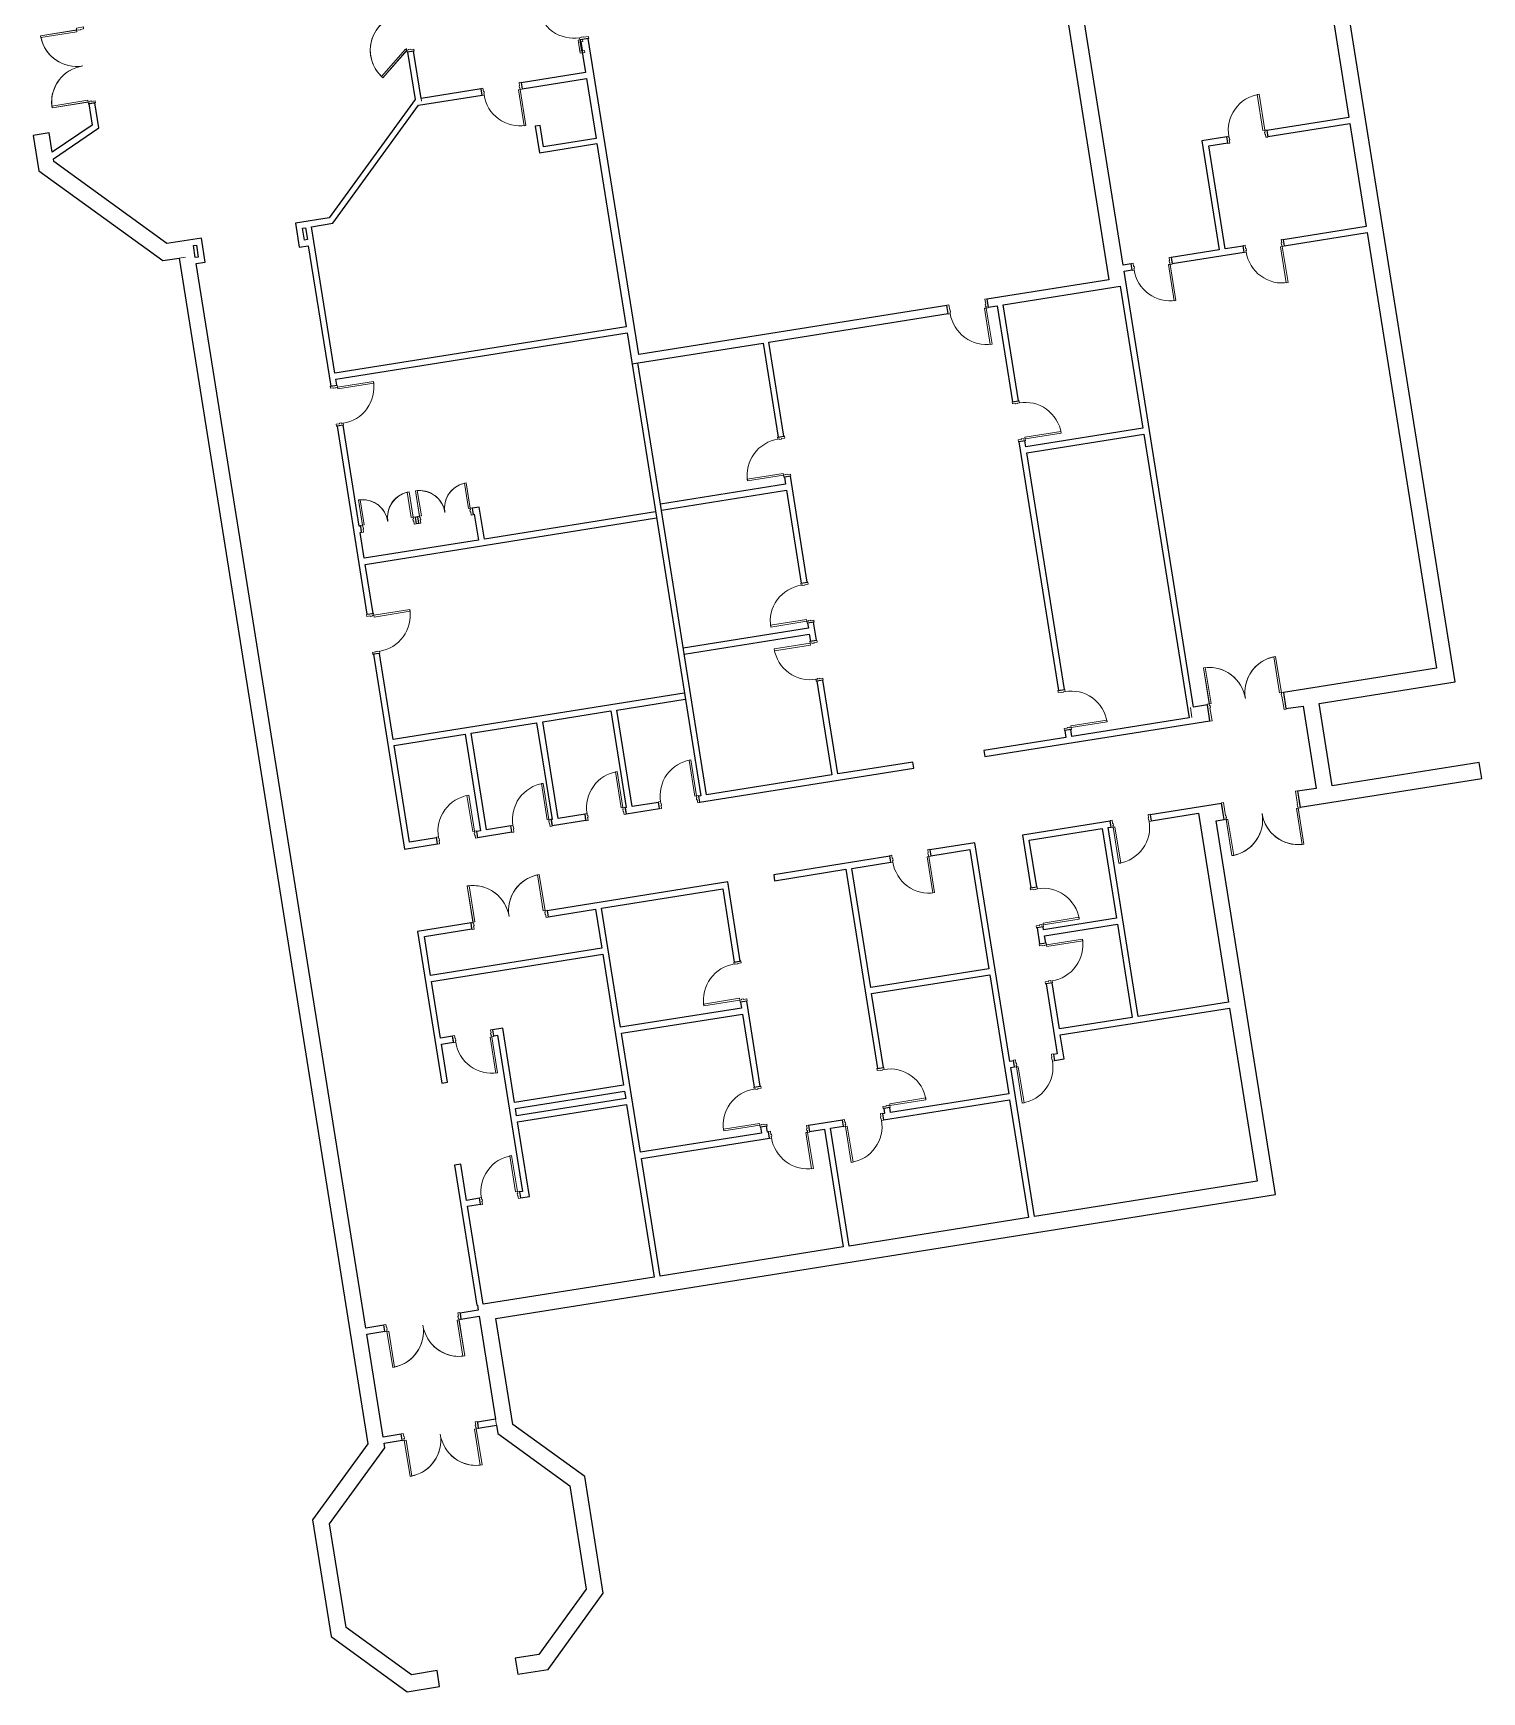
# Model space of a CAD drawing. Header units: inches. Extents: x 42 to 1615, y -3948 to -1051.
# Drawn here: x 186 to 1615, y -3948 to -2311 of the extents above; entities that cross this region are included whole.
import ezdxf

# ---------------------------------------------------------------- set-up
doc = ezdxf.new("R2010")
doc.units = ezdxf.units.IN
doc.header["$MEASUREMENT"] = 0
for name, color, linetype, lineweight in [('A-DOOR', 31, 'Continuous', 9), ('A-DOOR-FRAM', 31, 'Continuous', 15), ('A-GLAZ-CURT', 52, 'Continuous', 9), ('A-GLAZ-CWMG', 51, 'Continuous', 9), ('A-WALL', 113, 'Continuous', 9), ('I-WALL', 2, 'Continuous', 9)]:
    doc.layers.add(name, color=color, linetype=linetype, lineweight=lineweight)

# ---------------------------------------------------------------- blocks, each defined once
blk = doc.blocks.new('Door-Single_CE_ - HM Door-2_ HM Frame-5203391-LEVEL 1')
at = {"layer": 'A-DOOR', "lineweight": 15}
for p, q in [((16.25, -39.5), (16.25, -3.5)), ((18, -3.5), (16.25, -3.5)), ((18, -3.5), (18, -39.5)), ((18, -39.5), (16.25, -39.5))]:
    blk.add_line(p, q, dxfattribs=at)
at = {"layer": 'A-DOOR'}
blk.add_arc((18, -3.5), 36, 179.5, 270, dxfattribs=at)
blk.add_arc((18, -3.5), 36, 179.5, 270, dxfattribs=at)
blk.add_arc((18, -3.5), 36, 179.5, 270, dxfattribs=at)
blk.add_arc((18, -3.5), 36, 179.5, 270, dxfattribs=at)
at = {"layer": 'A-DOOR-FRAM'}
for p, q in [((-20, 3.5), (-18, 3.5)), ((-20, -3.5), (-20, 3.5)), ((-18, 3.5), (-18, 0.25)), ((-18, 0.25), (-17.5, 0.25)), ((-17.5, 0.25), (-17.5, -1.75)), ((17.5, 0.25), (18, 0.25)), ((17.5, -1.75), (17.5, 0.25)), ((18, 3.5), (20, 3.5)), ((18, 0.25), (18, 3.5)), ((20, 3.5), (20, -3.5)), ((-18, -3.5), (-20, -3.5)), ((-18, -1.75), (-18, -3.5)), ((-17.5, -1.75), (-18, -1.75)), ((18, -1.75), (17.5, -1.75)), ((18, -3.5), (18, -1.75)), ((20, -3.5), (18, -3.5))]:
    blk.add_line(p, q, dxfattribs=at)
blk = doc.blocks.new('Door-Single_CE_ - HM Door-2_ HM Frame-5203506-LEVEL 1')
at = {"layer": 'A-DOOR', "lineweight": 15}
for p, q in [((18, 40.5), (16.25, 40.5)), ((16.25, 40.5), (16.25, 4.5)), ((18, 4.5), (18, 40.5)), ((18, 4.5), (16.25, 4.5))]:
    blk.add_line(p, q, dxfattribs=at)
at = {"layer": 'A-DOOR'}
blk.add_arc((18, 4.5), 36, 90, 180.5, dxfattribs=at)
blk.add_arc((18, 4.5), 36, 90, 180.5, dxfattribs=at)
blk.add_arc((18, 4.5), 36, 90, 180.5, dxfattribs=at)
blk.add_arc((18, 4.5), 36, 90, 180.5, dxfattribs=at)
at = {"layer": 'A-DOOR-FRAM'}
for p, q in [((-18, 4.5), (-20, 4.5)), ((-20, 4.5), (-20, -4.5)), ((-18, 2.75), (-18, 4.5)), ((-17.5, 2.75), (-18, 2.75)), ((-18, -4.5), (-18, 0.75)), ((-18, 0.75), (-17.5, 0.75)), ((-17.5, 0.75), (-17.5, 2.75)), ((18, 2.75), (17.5, 2.75)), ((17.5, 2.75), (17.5, 0.75)), ((17.5, 0.75), (18, 0.75)), ((20, 4.5), (18, 4.5)), ((18, 4.5), (18, 2.75)), ((18, 0.75), (18, -4.5)), ((20, -4.5), (20, 4.5)), ((-20, -4.5), (-18, -4.5)), ((18, -4.5), (20, -4.5))]:
    blk.add_line(p, q, dxfattribs=at)
blk = doc.blocks.new('Door-Single_CE_ - HM Door-2_ HM Frame-5203334-LEVEL 1')
at = {"layer": 'A-DOOR', "lineweight": 15}
for p, q in [((18, 39.5), (16.25, 39.5)), ((16.25, 39.5), (16.25, 3.5)), ((18, 3.5), (18, 39.5)), ((18, 3.5), (16.25, 3.5))]:
    blk.add_line(p, q, dxfattribs=at)
at = {"layer": 'A-DOOR'}
blk.add_arc((18, 3.5), 36, 90, 180.5, dxfattribs=at)
blk.add_arc((18, 3.5), 36, 90, 180.5, dxfattribs=at)
blk.add_arc((18, 3.5), 36, 90, 180.5, dxfattribs=at)
blk.add_arc((18, 3.5), 36, 90, 180.5, dxfattribs=at)
at = {"layer": 'A-DOOR-FRAM'}
for p, q in [((-18, 3.5), (-20, 3.5)), ((-20, 3.5), (-20, -3.5)), ((-18, 1.75), (-18, 3.5)), ((-17.5, 1.75), (-18, 1.75)), ((-17.5, -0.25), (-17.5, 1.75)), ((18, 1.75), (17.5, 1.75)), ((17.5, 1.75), (17.5, -0.25)), ((20, 3.5), (18, 3.5)), ((18, 3.5), (18, 1.75)), ((20, -3.5), (20, 3.5)), ((-20, -3.5), (-18, -3.5)), ((-18, -3.5), (-18, -0.25)), ((-18, -0.25), (-17.5, -0.25)), ((17.5, -0.25), (18, -0.25)), ((18, -0.25), (18, -3.5)), ((18, -3.5), (20, -3.5))]:
    blk.add_line(p, q, dxfattribs=at)
blk = doc.blocks.new('Door-Single_CE_ - HM Door-2_ HM Frame-5203446-LEVEL 1')
at = {"layer": 'A-DOOR', "lineweight": 15}
for p, q in [((16.25, -40.5), (16.25, -4.5)), ((18, -4.5), (16.25, -4.5)), ((18, -4.5), (18, -40.5)), ((18, -40.5), (16.25, -40.5))]:
    blk.add_line(p, q, dxfattribs=at)
at = {"layer": 'A-DOOR'}
blk.add_arc((18, -4.5), 36, 179.5, 270, dxfattribs=at)
blk.add_arc((18, -4.5), 36, 179.5, 270, dxfattribs=at)
blk.add_arc((18, -4.5), 36, 179.5, 270, dxfattribs=at)
blk.add_arc((18, -4.5), 36, 179.5, 270, dxfattribs=at)
at = {"layer": 'A-DOOR-FRAM'}
for p, q in [((-20, 4.5), (-18, 4.5)), ((-20, -4.5), (-20, 4.5)), ((-18, 4.5), (-18, -0.75)), ((18, 4.5), (20, 4.5)), ((18, -0.75), (18, 4.5)), ((20, 4.5), (20, -4.5)), ((-18, -4.5), (-20, -4.5)), ((-18, -0.75), (-17.5, -0.75)), ((-18, -2.75), (-18, -4.5)), ((-17.5, -2.75), (-18, -2.75)), ((-17.5, -0.75), (-17.5, -2.75)), ((17.5, -0.75), (18, -0.75)), ((17.5, -2.75), (17.5, -0.75)), ((18, -2.75), (17.5, -2.75)), ((18, -4.5), (18, -2.75)), ((20, -4.5), (18, -4.5))]:
    blk.add_line(p, q, dxfattribs=at)
blk = doc.blocks.new('Door-Double-Lite_CE_ - WD Door-2_ HM Frame-LG Lite-5205926-LEVEL 1')
at = {"layer": 'A-DOOR'}
for p, q in [((-36, 39.5), (-36, 3.5)), ((-34.25, 39.5), (-36, 39.5)), ((-36, 3.16), (-36, 39.5)), ((-34.25, 3.5), (-34.25, 39.5)), ((36, 39.5), (34.25, 39.5)), ((34.25, 39.5), (34.25, 3.5)), ((36, 3.5), (36, 39.5)), ((36, 3.16), (36, 39.5)), ((-36, 3.5), (-34.25, 3.5)), ((34.25, 3.5), (36, 3.5))]:
    blk.add_line(p, q, dxfattribs=at)
for centre, start, end in [((-36, 3.5), 359.5, 90), ((-36, 3.5), 359.5, 87.19661), ((36, 3.5), 90, 180.5), ((36, 3.5), 92.78996, 180.5)]:
    blk.add_arc(centre, 36, start, end, dxfattribs=at)
at = {"layer": 'A-DOOR-FRAM'}
for p, q in [((-36, 3.5), (-38, 3.5)), ((-38, 3.5), (-38, -3.5)), ((-36, 1.75), (-36, 3.5)), ((-35.5, 1.75), (-36, 1.75)), ((-35.5, -0.25), (-35.5, 1.75)), ((36, 1.75), (35.5, 1.75)), ((35.5, 1.75), (35.5, -0.25)), ((38, 3.5), (36, 3.5)), ((36, 3.5), (36, 1.75)), ((38, -3.5), (38, 3.5)), ((-38, -3.5), (-36, -3.5)), ((-36, -3.5), (-36, -0.25)), ((-36, -0.25), (-35.5, -0.25)), ((35.5, -0.25), (36, -0.25)), ((36, -0.25), (36, -3.5)), ((36, -3.5), (38, -3.5))]:
    blk.add_line(p, q, dxfattribs=at)
blk = doc.blocks.new('Door-Double-Lite_CE_ - WD Door-2_ HM Frame-LG Lite-5206062-LEVEL 1')
at = {"layer": 'A-DOOR'}
for p, q in [((-36, 44.5), (-36, 8.5)), ((-34.25, 44.5), (-36, 44.5)), ((-36, 8.16), (-36, 44.5)), ((-34.25, 8.5), (-34.25, 44.5)), ((36, 44.5), (34.25, 44.5)), ((34.25, 44.5), (34.25, 8.5)), ((36, 8.5), (36, 44.5)), ((36, 8.16), (36, 44.5)), ((-36, 8.5), (-34.25, 8.5)), ((34.25, 8.5), (36, 8.5))]:
    blk.add_line(p, q, dxfattribs=at)
for centre, start, end in [((-36, 8.5), 359.5, 90), ((-36, 8.5), 359.5, 87.19661), ((36, 8.5), 90, 180.5), ((36, 8.5), 92.78996, 180.5)]:
    blk.add_arc(centre, 36, start, end, dxfattribs=at)
at = {"layer": 'A-DOOR-FRAM'}
for p, q in [((-36, 8.5), (-38, 8.5)), ((-38, 8.5), (-38, -8.5)), ((-36, 6.75), (-36, 8.5)), ((-35.5, 6.75), (-36, 6.75)), ((-36, -8.5), (-36, 4.75)), ((-36, 4.75), (-35.5, 4.75)), ((-35.5, 4.75), (-35.5, 6.75)), ((36, 6.75), (35.5, 6.75)), ((35.5, 6.75), (35.5, 4.75)), ((35.5, 4.75), (36, 4.75)), ((38, 8.5), (36, 8.5)), ((36, 8.5), (36, 6.75)), ((36, 4.75), (36, -8.5)), ((38, -8.5), (38, 8.5)), ((-38, -8.5), (-36, -8.5)), ((36, -8.5), (38, -8.5))]:
    blk.add_line(p, q, dxfattribs=at)
blk = doc.blocks.new('Door-Double-Lite_CE_ - WD Door-2_ HM Frame-LG Lite-5206532-LEVEL 1')
at = {"layer": 'A-DOOR'}
for p, q in [((-57.8, 32.2), (-59.1, 31.1)), ((-59.1, 31.1), (-36, 3.5)), ((-36, 3.2), (-59.1, 31.1)), ((-34.7, 4.6), (-57.8, 32.2)), ((57.8, 32.2), (34.7, 4.6)), ((36, 3.5), (59.1, 31.1)), ((36, 3.2), (59.1, 31.1)), ((59.1, 31.1), (57.8, 32.2)), ((-36, 3.5), (-34.7, 4.6)), ((-35.7, 3.5), (-34.3, 3.5)), ((35.7, 3.5), (34.2, 3.5)), ((34.7, 4.6), (36, 3.5))]:
    blk.add_line(p, q, dxfattribs=at)
for centre, start, end in [((-36, 3.5), 359.5, 130), ((-36, 3.5), 359.5, 127.198), ((36, 3.5), 50, 180.5), ((36, 3.5), 52.7891, 180.5)]:
    blk.add_arc(centre, 36, start, end, dxfattribs=at)
at = {"layer": 'A-DOOR-FRAM'}
for p, q in [((-36, 3.5), (-38, 3.5)), ((-38, 3.5), (-38, -3.5)), ((-36, 1.8), (-36, 3.5)), ((-35.5, 1.8), (-36, 1.8)), ((-35.5, -0.2), (-35.5, 1.8)), ((36, 1.8), (35.5, 1.8)), ((35.5, 1.8), (35.5, -0.2)), ((38, 3.5), (36, 3.5)), ((36, 3.5), (36, 1.8)), ((38, -3.5), (38, 3.5)), ((-38, -3.5), (-36, -3.5)), ((-36, -3.5), (-36, -0.2)), ((-36, -0.2), (-35.5, -0.2)), ((35.5, -0.2), (36, -0.2)), ((36, -0.2), (36, -3.5)), ((36, -3.5), (38, -3.5))]:
    blk.add_line(p, q, dxfattribs=at)
blk = doc.blocks.new('System Panel - zGlazed-5206728-LEVEL 1')
at = {"layer": 'A-GLAZ-CURT'}
for p, q in [((4.5, 0.5), (-4.5, 0.5)), ((-4.5, 0.5), (-4.5, -0.5)), ((4.5, -0.5), (4.5, 0.5)), ((-4.5, -0.5), (4.5, -0.5))]:
    blk.add_line(p, q, dxfattribs=at)
blk = doc.blocks.new('Rectangular Mullion - 4 1_2_ x 2_ Rectangular_CE_-5206727-LEVEL 1')
at = {"layer": 'A-GLAZ-CWMG'}
blk.add_line((725, -2329.1), (723.6, -2320.2), dxfattribs=at)
blk = doc.blocks.new('Rectangular Mullion - 4 1_2_ x 2_ Rectangular_CE_-5206837-LEVEL 1')
at = {"layer": 'A-GLAZ-CWMG', "lineweight": 15}
for p, q in [((-2, 2.25), (0, 2.25)), ((-2, -2.25), (-2, 2.25)), ((0, 2.25), (0, -2.25)), ((0, -2.25), (-2, -2.25))]:
    blk.add_line(p, q, dxfattribs=at)
blk = doc.blocks.new('Rectangular Mullion - 4 1_2_ x 2_ Rectangular_CE_-5206730-LEVEL 1')
at = {"layer": 'A-GLAZ-CWMG', "lineweight": 15}
for p, q in [((0, 2.25), (-2, 2.25)), ((-2, 2.25), (-2, -2.25)), ((0, -2.25), (0, 2.25)), ((-2, -2.25), (0, -2.25))]:
    blk.add_line(p, q, dxfattribs=at)
blk = doc.blocks.new('Door-Double-Lite_CE_ - WD Door-2_ HM Frame-LG Lite 50_5-5210185-LEVEL 1')
at = {"layer": 'A-DOOR'}
for p, q in [((-25.25, -3.16), (-25.25, -28.75)), ((-25.25, -3.5), (-23.5, -3.5)), ((-25.25, -28.75), (-25.25, -3.5)), ((-23.5, -3.5), (-23.5, -28.75)), ((23.5, -3.5), (25.25, -3.5)), ((23.5, -28.75), (23.5, -3.5)), ((25.25, -3.16), (25.25, -28.75)), ((25.25, -3.5), (25.25, -28.75)), ((-23.5, -28.75), (-25.25, -28.75)), ((25.25, -28.75), (23.5, -28.75))]:
    blk.add_line(p, q, dxfattribs=at)
for centre, start, end in [((-25.25, -3.5), 270, 0.59702), ((-25.25, -3.5), 274.00489, 0.5), ((25.25, -3.5), 179.40298, 270), ((25.25, -3.5), 179.5, 265.99511)]:
    blk.add_arc(centre, 25.25, start, end, dxfattribs=at)
at = {"layer": 'A-DOOR-FRAM'}
for p, q in [((-27.25, 3.5), (-25.25, 3.5)), ((-27.25, -3.5), (-27.25, 3.5)), ((-25.25, 3.5), (-25.25, 0.25)), ((-25.25, 0.25), (-24.75, 0.25)), ((-24.75, 0.25), (-24.75, -1.75)), ((24.75, 0.25), (25.25, 0.25)), ((24.75, -1.75), (24.75, 0.25)), ((25.25, 3.5), (27.25, 3.5)), ((25.25, 0.25), (25.25, 3.5)), ((27.25, 3.5), (27.25, -3.5)), ((-25.25, -3.5), (-27.25, -3.5)), ((-25.25, -1.75), (-25.25, -3.5)), ((-24.75, -1.75), (-25.25, -1.75)), ((25.25, -1.75), (24.75, -1.75)), ((25.25, -3.5), (25.25, -1.75)), ((27.25, -3.5), (25.25, -3.5))]:
    blk.add_line(p, q, dxfattribs=at)

msp = doc.modelspace()

# ---------------------------------------------------------------- linework, layer by layer
at = {"layer": 'A-WALL', "lineweight": 25}
for p, q in [((1588.8, -2951.6), (1426.6, -1932.4)), ((1413.4, -1950.7), (1484, -2394.6)), ((1197.3, -2240.8), (1247.2, -2554.8)), ((1261.2, -2540.5), (1213.1, -2238.3)), ((733.4, -2316.6), (725.5, -2317.9)), ((725.5, -2317.9), (730.7, -2350.2)), ((783.1, -2628.7), (733.4, -2316.6)), ((560.9, -2329.2), (555, -2330.1)), ((555, -2330.1), (562.4, -2376.9)), ((568.4, -2376), (560.9, -2329.2)), ((730.7, -2350.2), (667.1, -2360.3)), ((668.1, -2366.2), (731.6, -2356.1)), ((731.6, -2356.1), (741, -2415.4)), ((565.8, -2382.5), (628.6, -2372.5)), ((627.6, -2366.5), (568.4, -2376)), ((628.6, -2372.5), (627.6, -2366.5)), ((667.1, -2360.3), (668.1, -2366.2)), ((246.5, -2380.3), (240.6, -2381.3)), ((240.6, -2381.3), (243.9, -2402.1)), ((250.5, -2405), (246.5, -2380.3)), ((562.4, -2376.9), (477.8, -2493.6)), ((481.2, -2499.1), (565.8, -2382.5)), ((243.9, -2402.1), (204.4, -2428.8)), ((205.5, -2435.4), (250.5, -2405)), ((1484, -2394.6), (1403, -2407.5)), ((1404, -2413.4), (1484.9, -2400.6)), ((1484.9, -2400.6), (1501.1, -2502.3)), ((201.4, -2409.8), (185.6, -2412.3)), ((185.6, -2412.3), (191.1, -2447.2)), ((204.4, -2428.8), (201.4, -2409.8)), ((741.8, -2420.4), (770.6, -2601.3)), ((1363.5, -2413.8), (1338.8, -2417.7)), ((1338.8, -2417.7), (1356, -2525.4)), ((1345.7, -2422.7), (1364.5, -2419.7)), ((1361.9, -2524.4), (1345.7, -2422.7)), ((1364.5, -2419.7), (1363.5, -2413.8)), ((1403, -2407.5), (1404, -2413.4)), ((205.9, -2438.2), (205.5, -2435.4)), ((317.5, -2519.1), (205.9, -2438.2)), ((191.1, -2447.2), (313.4, -2535.9)), ((477.8, -2493.6), (444.5, -2498.9)), ((444.5, -2498.9), (448.2, -2522.6)), ((451.3, -2503.9), (454.3, -2503.4)), ((453.2, -2515.7), (451.3, -2503.9)), ((454.3, -2503.4), (456.2, -2515.2)), ((460.2, -2502.5), (481.2, -2499.1)), ((483.2, -2647), (460.2, -2502.5)), ((1501.1, -2502.3), (1419.2, -2515.3)), ((351.6, -2513.7), (317.5, -2519.1)), ((343.7, -2521), (346.6, -2520.5)), ((345.6, -2532.8), (343.7, -2521)), ((346.6, -2520.5), (348.5, -2532.4)), ((355.4, -2537.4), (351.6, -2513.7)), ((456.2, -2515.2), (453.2, -2515.7)), ((1419.2, -2515.3), (1420.1, -2521.2)), ((1420.1, -2521.2), (1502.1, -2508.2)), ((1502.1, -2508.2), (1570.5, -2938.3)), ((313.4, -2535.9), (329.5, -2533.4)), ((329.5, -2533.4), (515.7, -3703.7)), ((348.5, -2532.4), (345.6, -2532.8)), ((346.5, -2538.8), (355.4, -2537.4)), ((448.2, -2522.6), (457.1, -2521.2)), ((457.1, -2521.2), (479.2, -2659.8)), ((1356, -2525.4), (1308.6, -2532.9)), ((1308.6, -2532.9), (1309.5, -2538.8)), ((1309.5, -2538.8), (1380.6, -2527.5)), ((1379.7, -2521.6), (1361.9, -2524.4)), ((1380.6, -2527.5), (1379.7, -2521.6)), ((513.7, -3589.5), (346.5, -2538.8)), ((1269.1, -2539.2), (1261.2, -2540.5)), ((1262.1, -2546.4), (1270, -2545.1)), ((1330.5, -2976.5), (1262.1, -2546.4)), ((1270, -2545.1), (1269.1, -2539.2)), ((1247.2, -2554.8), (1126.8, -2574)), ((1142.9, -2579.5), (1258.4, -2561.2)), ((1258.4, -2561.2), (1280.7, -2701.4)), ((1087.3, -2580.3), (783.1, -2628.7)), ((1088.6, -2588.2), (1087.3, -2580.3)), ((1126.8, -2574), (1128.1, -2581.9)), ((1128.1, -2581.9), (1137, -2580.5)), ((1137, -2580.5), (1152, -2675.3)), ((1158, -2674.3), (1142.9, -2579.5)), ((770.6, -2601.3), (483.2, -2647)), ((911.7, -2616.3), (1088.6, -2588.2)), ((484.2, -2653), (771.6, -2607.2)), ((771.6, -2607.2), (844.3, -3064.1)), ((776.4, -2637.9), (905.8, -2617.3)), ((905.8, -2617.3), (920.6, -2710.1)), ((926.5, -2709.2), (911.7, -2616.3)), ((804.5, -2776.2), (782.4, -2636.9)), ((479.2, -2659.8), (485.1, -2658.9)), ((485.1, -2658.9), (484.2, -2653)), ((1152, -2675.3), (1158, -2674.3)), ((491.4, -2698.4), (485.5, -2699.3)), ((485.5, -2699.3), (515, -2885)), ((507.3, -2798.1), (491.4, -2698.4)), ((920.6, -2710.1), (926.5, -2709.2)), ((1164.3, -2713.8), (1158.3, -2714.8)), ((1158.3, -2714.8), (1197.4, -2960.2)), ((1165.2, -2719.8), (1164.3, -2713.8)), ((1280.7, -2701.4), (1165.2, -2719.8)), ((1166.1, -2725.7), (1281.6, -2707.3)), ((1281.6, -2707.3), (1326.2, -2987.3)), ((1203.3, -2959.3), (1166.1, -2725.7)), ((932.8, -2748.7), (926.9, -2749.6)), ((926.9, -2749.6), (928, -2756.5)), ((949.4, -2853.3), (932.8, -2748.7)), ((928, -2756.5), (804.5, -2776.2)), ((805.5, -2782.1), (928.9, -2762.4)), ((928.9, -2762.4), (943.5, -2854.3)), ((625.8, -2779.3), (618.9, -2780.4)), ((618.9, -2780.4), (619.8, -2786.3)), ((630.8, -2810.9), (625.8, -2779.3)), ((850.2, -3063.1), (804.5, -2776.2)), ((508.8, -2797.9), (507.3, -2798.1)), ((509.7, -2803.8), (508.8, -2797.9)), ((513.3, -2835.7), (800.6, -2789.9)), ((565.1, -2788.9), (562.6, -2789.3)), ((562.6, -2789.3), (563.5, -2795.3)), ((563.5, -2795.3), (566, -2794.9)), ((566, -2794.9), (565.1, -2788.9)), ((619.8, -2786.3), (620.8, -2786.2)), ((620.8, -2786.2), (624.9, -2811.8)), ((799.7, -2784), (630.8, -2810.9)), ((508.2, -2804.1), (509.7, -2803.8)), ((512.3, -2829.7), (508.2, -2804.1)), ((624.9, -2811.8), (512.3, -2829.7)), ((521, -2884.1), (513.3, -2835.7)), ((943.5, -2854.3), (949.4, -2853.3)), ((515, -2885), (521, -2884.1)), ((955.7, -2892.8), (949.8, -2893.8)), ((949.8, -2893.8), (950.6, -2898.7)), ((958.6, -2910.6), (955.7, -2892.8)), ((950.6, -2898.7), (827.1, -2918.4)), ((828.1, -2924.3), (951.5, -2904.6)), ((951.5, -2904.6), (952.6, -2911.6)), ((952.6, -2911.6), (958.6, -2910.6)), ((527.2, -2923.6), (521.3, -2924.5)), ((521.3, -2924.5), (551.9, -3116.7)), ((540.8, -3008.5), (527.2, -2923.6)), ((1570.5, -2938.3), (1419.4, -2962.3)), ((828.1, -2962.8), (540.8, -3008.5)), ((964.8, -2950.1), (958.9, -2951.1)), ((958.9, -2951.1), (973.6, -3043.5)), ((979.6, -3042.5), (964.8, -2950.1)), ((1197.4, -2960.2), (1203.3, -2959.3)), ((1419.4, -2962.3), (1421.9, -2978.1)), ((1454.5, -2973), (1588.8, -2951.6)), ((761.4, -2979.5), (829.1, -2968.7)), ((776.6, -3074.8), (761.4, -2979.5)), ((1344.4, -2974.3), (1330.5, -2976.5)), ((1346.9, -2990.1), (1344.4, -2974.3)), ((1421.9, -2978.1), (1438.7, -2975.5)), ((1438.7, -2975.5), (1451.7, -3056.8)), ((1467.5, -3054.3), (1454.5, -2973)), ((617.7, -3002.3), (682.4, -2992)), ((682.4, -2992), (697.6, -3087.4)), ((688.4, -2991.1), (755.5, -2980.4)), ((703.5, -3086.5), (688.4, -2991.1)), ((755.5, -2980.4), (770.7, -3075.8)), ((1124.7, -3025.4), (1346.9, -2990.1)), ((1326.2, -2987.3), (1210.7, -3005.7)), ((541.7, -3014.4), (611.8, -3003.3)), ((611.8, -3003.3), (627, -3098.7)), ((632.9, -3097.7), (617.7, -3002.3)), ((1204.8, -3006.6), (1123.7, -3019.5)), ((1209.6, -2998.8), (1203.7, -2999.7)), ((1203.7, -2999.7), (1204.8, -3006.6)), ((1210.7, -3005.7), (1209.6, -2998.8)), ((556.9, -3109.8), (541.7, -3014.4)), ((1123.7, -3019.5), (1124.7, -3025.4)), ((843.2, -3070.3), (1054.6, -3036.7)), ((973.6, -3043.5), (850.2, -3063.1)), ((1053.6, -3030.8), (979.6, -3042.5)), ((1054.6, -3036.7), (1053.6, -3030.8)), ((1612.6, -3031.2), (1467.5, -3054.3)), ((1615.2, -3047), (1612.6, -3031.2)), ((1451.7, -3056.8), (1433.3, -3059.7)), ((1433.3, -3059.7), (1435.8, -3075.5)), ((1435.8, -3075.5), (1615.2, -3047)), ((770.7, -3075.8), (769.7, -3075.9)), ((769.7, -3075.9), (770.6, -3081.9)), ((770.6, -3081.9), (803.7, -3076.6)), ((802.8, -3070.7), (776.6, -3074.8)), ((803.7, -3076.6), (802.8, -3070.7)), ((844.3, -3064.1), (842.3, -3064.4)), ((842.3, -3064.4), (843.2, -3070.3)), ((1358.3, -3071.6), (1287.9, -3082.8)), ((1360.8, -3087.4), (1358.3, -3071.6)), ((657.1, -3093.9), (632.9, -3097.7)), ((658.1, -3099.8), (657.1, -3093.9)), ((697.6, -3087.4), (696.6, -3087.6)), ((696.6, -3087.6), (697.6, -3093.5)), ((697.6, -3093.5), (731.1, -3088.2)), ((730.2, -3082.2), (703.5, -3086.5)), ((731.1, -3088.2), (730.2, -3082.2)), ((1248.4, -3089.1), (1161.8, -3102.9)), ((1249.4, -3095.1), (1248.4, -3089.1)), ((1287.9, -3082.8), (1288.9, -3088.8)), ((1288.9, -3088.8), (1335.5, -3081.3)), ((1335.5, -3081.3), (1365.2, -3267.7)), ((1352.9, -3088.7), (1360.8, -3087.4)), ((1411.6, -3457.7), (1352.9, -3088.7)), ((583.5, -3105.6), (556.9, -3109.8)), ((584.5, -3111.5), (583.5, -3105.6)), ((627, -3098.7), (623, -3099.3)), ((623, -3099.3), (624, -3105.2)), ((624, -3105.2), (658.1, -3099.8)), ((1114.9, -3110.4), (1070.5, -3117.4)), ((1149.3, -3326.3), (1114.9, -3110.4)), ((1161.8, -3102.9), (1170, -3154.9)), ((1168.6, -3107.9), (1240.5, -3096.5)), ((1176, -3154), (1168.6, -3107.9)), ((1240.5, -3096.5), (1254.6, -3185)), ((1246.4, -3095.5), (1249.4, -3095.1)), ((1276, -3281.8), (1246.4, -3095.5)), ((551.9, -3116.7), (584.5, -3111.5)), ((1031, -3123.7), (916.4, -3142)), ((1031.9, -3129.7), (1031, -3123.7)), ((1070.5, -3117.4), (1071.4, -3123.4)), ((1071.4, -3123.4), (1109.9, -3117.2)), ((1109.9, -3117.2), (1128.6, -3234.8)), ((916.4, -3142), (917.3, -3147.9)), ((917.3, -3147.9), (987.5, -3136.7)), ((987.5, -3136.7), (1018.7, -3333.3)), ((993.4, -3135.8), (1031.9, -3129.7)), ((1012.1, -3253.3), (993.4, -3135.8)), ((871, -3149.2), (692.7, -3177.6)), ((746.5, -3175.1), (866, -3156.1)), ((866, -3156.1), (877.5, -3228.2)), ((883.4, -3227.2), (871, -3149.2)), ((1170, -3154.9), (1176, -3154)), ((765.2, -3292.6), (746.5, -3175.1)), ((617.7, -3189.5), (564.8, -3197.9)), ((618.6, -3195.4), (617.7, -3189.5)), ((692.7, -3177.6), (693.7, -3183.5)), ((693.7, -3183.5), (740.6, -3176)), ((740.6, -3176), (746.7, -3214.5)), ((1254.6, -3185), (1182.7, -3196.4)), ((1183.7, -3202.4), (1255.5, -3190.9)), ((1255.5, -3190.9), (1270.1, -3282.8)), ((564.8, -3197.9), (588.7, -3347.8)), ((571.7, -3202.9), (618.6, -3195.4)), ((577.8, -3241.4), (571.7, -3202.9)), ((1182.2, -3193.5), (1176.3, -3194.4)), ((1176.3, -3194.4), (1178.8, -3210.2)), ((1182.7, -3196.4), (1182.2, -3193.5)), ((1184.8, -3209.3), (1183.7, -3202.4)), ((746.7, -3214.5), (577.8, -3241.4)), ((578.8, -3247.3), (747.6, -3220.5)), ((747.6, -3220.5), (768.2, -3349.6)), ((1178.8, -3210.2), (1184.8, -3209.3)), ((877.5, -3228.2), (883.4, -3227.2)), ((1128.6, -3234.8), (1012.1, -3253.3)), ((1013, -3259.2), (1129.6, -3240.7)), ((1129.6, -3240.7), (1148.3, -3358.2)), ((587.7, -3303.4), (578.8, -3247.3)), ((1191, -3248.8), (1185.1, -3249.7)), ((1185.1, -3249.7), (1196.1, -3318.9)), ((1198.3, -3294.2), (1191, -3248.8)), ((884.7, -3273.6), (765.2, -3292.6)), ((889.7, -3266.7), (883.7, -3267.7)), ((883.7, -3267.7), (884.7, -3273.6)), ((903, -3350.7), (889.7, -3266.7)), ((1024.7, -3332.3), (1013, -3259.2)), ((1199.2, -3300.1), (1366.1, -3273.6)), ((1365.2, -3267.7), (1276, -3281.8)), ((1366.1, -3273.6), (1393.3, -3444.4)), ((766.1, -3298.5), (885.6, -3279.5)), ((885.6, -3279.5), (897.1, -3351.6)), ((1270.1, -3282.8), (1198.3, -3294.2)), ((599.5, -3301.5), (587.7, -3303.4)), ((600.5, -3307.4), (599.5, -3301.5)), ((648.9, -3293.6), (639, -3295.2)), ((639, -3295.2), (640, -3301.1)), ((640, -3301.1), (643.9, -3300.5)), ((643.9, -3300.5), (668.4, -3454.6)), ((660.5, -3366.7), (648.9, -3293.6)), ((784.8, -3416), (766.1, -3298.5)), ((1203, -3323.8), (1199.2, -3300.1)), ((588.6, -3309.3), (600.5, -3307.4)), ((594.6, -3346.8), (588.6, -3309.3)), ((1196.1, -3318.9), (1192.4, -3319.4)), ((1192.4, -3319.4), (1193.4, -3325.4)), ((1018.7, -3333.3), (1024.7, -3332.3)), ((1152.9, -3325.7), (1149.3, -3326.3)), ((1150.2, -3332.2), (1153.9, -3331.7)), ((1173.6, -3479.4), (1150.2, -3332.2)), ((1153.9, -3331.7), (1152.9, -3325.7)), ((1193.4, -3325.4), (1203, -3323.8)), ((588.7, -3347.8), (594.6, -3346.8)), ((768.2, -3349.6), (660.5, -3366.7)), ((661.5, -3372.6), (769.1, -3355.5)), ((769.1, -3355.5), (770.3, -3362.9)), ((897.1, -3351.6), (903, -3350.7)), ((770.3, -3362.9), (662.7, -3380)), ((663.6, -3386), (771.2, -3368.8)), ((771.2, -3368.8), (798.3, -3539.1)), ((1024.8, -3383.9), (1149.2, -3364.1)), ((1030.9, -3371.8), (1025, -3372.8)), ((1031.7, -3376.8), (1030.9, -3371.8)), ((1148.3, -3358.2), (1031.7, -3376.8)), ((1149.2, -3364.1), (1167.7, -3480.3)), ((662.7, -3380), (661.5, -3372.6)), ((675.3, -3459.5), (663.6, -3386)), ((984.3, -3384.3), (950.7, -3389.6)), ((985.3, -3390.2), (984.3, -3384.3)), ((1025.8, -3377.7), (1023.8, -3378)), ((1023.8, -3378), (1024.8, -3383.9)), ((1025, -3372.8), (1025.8, -3377.7)), ((904.3, -3397), (784.8, -3416)), ((785.8, -3422), (912.2, -3401.9)), ((909.3, -3390.2), (903.4, -3391.1)), ((903.4, -3391.1), (904.3, -3397)), ((910.3, -3396.1), (909.3, -3390.2)), ((911.2, -3395.9), (910.3, -3396.1)), ((912.2, -3401.9), (911.2, -3395.9)), ((950.7, -3389.6), (951.7, -3395.6)), ((951.7, -3395.6), (966.5, -3393.2)), ((966.5, -3393.2), (985, -3509.4)), ((972.4, -3392.3), (985.3, -3390.2)), ((990.9, -3508.5), (972.4, -3392.3)), ((607.5, -3427.7), (601.5, -3428.7)), ((601.5, -3428.7), (623.5, -3566.9)), ((613.1, -3463.4), (607.5, -3427.7)), ((804.3, -3538.2), (785.8, -3422)), ((1393.3, -3444.4), (1173.6, -3479.4)), ((626, -3461.3), (613.1, -3463.4)), ((614.1, -3469.3), (626.9, -3467.2)), ((629.5, -3566), (614.1, -3469.3)), ((626.9, -3467.2), (626, -3461.3)), ((642.3, -3580.1), (1411.6, -3457.7)), ((668.4, -3454.6), (665.5, -3455)), ((665.5, -3455), (666.4, -3461)), ((666.4, -3461), (675.3, -3459.5)), ((1167.7, -3480.3), (990.9, -3508.5)), ((985, -3509.4), (804.3, -3538.2)), ((798.3, -3539.1), (629.5, -3566)), ((623.5, -3566.9), (624, -3566.9)), ((624, -3566.9), (624.8, -3571.8)), ((624.8, -3571.8), (606.8, -3574.7)), ((606.8, -3574.7), (607.7, -3580.6)), ((607.7, -3580.6), (625.7, -3577.7)), ((625.7, -3577.7), (641.9, -3679.4)), ((658.9, -3684.5), (642.3, -3580.1)), ((531.7, -3586.6), (513.7, -3589.5)), ((514.7, -3595.4), (532.7, -3592.5)), ((530.9, -3697.1), (514.7, -3595.4)), ((532.7, -3592.5), (531.7, -3586.6)), ((641.9, -3679.4), (623.9, -3682.3)), ((623.9, -3682.3), (624.8, -3688.2)), ((548.8, -3694.3), (530.9, -3697.1)), ((549.8, -3700.2), (548.8, -3694.3)), ((624.8, -3688.2), (642.8, -3685.4)), ((642.8, -3685.4), (644.1, -3693.6)), ((644.1, -3693.6), (715.1, -3745.1)), ((729.9, -3736), (658.9, -3684.5)), ((515.7, -3703.7), (461.3, -3778.7)), ((478.1, -3782.8), (532.5, -3707.7)), ((531.8, -3703), (549.8, -3700.2)), ((532.5, -3707.7), (531.8, -3703)), ((715.1, -3745.1), (731.4, -3847.2)), ((748.2, -3851.2), (729.9, -3736)), ((461.3, -3778.7), (479.6, -3894)), ((494.3, -3884.9), (478.1, -3782.8)), ((731.4, -3847.2), (684.6, -3911.6)), ((693.7, -3926.4), (748.2, -3851.2)), ((479.6, -3894), (554.8, -3948.5)), ((558.8, -3931.7), (494.3, -3884.9)), ((684.6, -3911.6), (661.2, -3915.4)), ((584.2, -3927.6), (558.8, -3931.7)), ((586.7, -3943.4), (584.2, -3927.6)), ((661.2, -3915.4), (663.7, -3931.2)), ((663.7, -3931.2), (693.7, -3926.4)), ((554.8, -3948.5), (586.7, -3943.4))]:
    msp.add_line(p, q, dxfattribs=at)
at = {"layer": 'A-WALL'}
for p, q in [((568.4, -2376), (568.8, -2378.4)), ((329.5, -2533.4), (335.8, -2532.4)), ((1327.6, -2977), (1329.1, -2986.8)), ((641.9, -3679.4), (642.8, -3685.4))]:
    msp.add_line(p, q, dxfattribs=at)
at = {"layer": 'I-WALL', "lineweight": 25}
for p, q in [((686, -2402.4), (681, -2403.2)), ((681, -2403.2), (685.2, -2429.4)), ((689.3, -2423.7), (686, -2402.4)), ((685.2, -2429.4), (741.8, -2420.4)), ((741, -2415.4), (689.3, -2423.7))]:
    msp.add_line(p, q, dxfattribs=at)

# ---------------------------------------------------------------- block references
at = {"layer": 'A-DOOR'}
for name, p, rotation in [('Door-Double-Lite_CE_ - WD Door-2_ HM Frame-LG Lite-5206532-LEVEL 1', (552, -2292.1), 99.04189510295983), ('Door-Single_CE_ - HM Door-2_ HM Frame-5203506-LEVEL 1', (726.3, -2297.5), 99.04189510295983), ('Door-Double-Lite_CE_ - WD Door-2_ HM Frame-LG Lite-5205926-LEVEL 1', (237.6, -2343.3), 99.04189510295986), ('Door-Single_CE_ - HM Door-2_ HM Frame-5203391-LEVEL 1', (647.8, -2366.4), 9.041895102959792), ('Door-Single_CE_ - HM Door-2_ HM Frame-5203334-LEVEL 1', (1383.7, -2413.6), 9.041895102959792), ('Door-Single_CE_ - HM Door-2_ HM Frame-5203391-LEVEL 1', (1399.9, -2521.4), 9.041895102959792), ('Door-Single_CE_ - HM Door-2_ HM Frame-5203391-LEVEL 1', (1289.3, -2539), 9.041895102959792), ('Door-Single_CE_ - HM Door-2_ HM Frame-5203446-LEVEL 1', (1107.7, -2581.1), 9.041895102959792), ('Door-Single_CE_ - HM Door-2_ HM Frame-5203391-LEVEL 1', (485.3, -2679.1), 99.04189510295983), ('Door-Single_CE_ - HM Door-2_ HM Frame-5203334-LEVEL 1', (1158.2, -2694.6), 279.0418951029598), ('Door-Single_CE_ - HM Door-2_ HM Frame-5203391-LEVEL 1', (926.7, -2729.4), 279.0418951029598), ('Door-Double-Lite_CE_ - WD Door-2_ HM Frame-LG Lite 50_5-5210185-LEVEL 1', (536.1, -2796.6), 189.0418951029598), ('Door-Double-Lite_CE_ - WD Door-2_ HM Frame-LG Lite 50_5-5210185-LEVEL 1', (592.4, -2787.6), 189.0418951029598), ('Door-Single_CE_ - HM Door-2_ HM Frame-5203391-LEVEL 1', (949.6, -2873.6), 279.0418951029598), ('Door-Single_CE_ - HM Door-2_ HM Frame-5203391-LEVEL 1', (521.1, -2904.3), 99.04189510295983), ('Door-Single_CE_ - HM Door-2_ HM Frame-5203334-LEVEL 1', (958.7, -2930.8), 99.04189510295983), ('Door-Double-Lite_CE_ - WD Door-2_ HM Frame-LG Lite-5206062-LEVEL 1', (1383.1, -2976.2), 9.041895102959792), ('Door-Single_CE_ - HM Door-2_ HM Frame-5203334-LEVEL 1', (1203.5, -2979.5), 279.0418951029598), ('Door-Single_CE_ - HM Door-2_ HM Frame-5203334-LEVEL 1', (823, -3070.5), 9.041895102959792), ('Door-Single_CE_ - HM Door-2_ HM Frame-5203334-LEVEL 1', (750.4, -3082.1), 9.041895102959792), ('Door-Single_CE_ - HM Door-2_ HM Frame-5203334-LEVEL 1', (677.3, -3093.7), 9.041895102959792), ('Door-Double-Lite_CE_ - WD Door-2_ HM Frame-LG Lite-5206062-LEVEL 1', (1397.1, -3073.6), 189.0418951029598), ('Door-Single_CE_ - HM Door-2_ HM Frame-5203334-LEVEL 1', (603.8, -3105.4), 9.041895102959792), ('Door-Single_CE_ - HM Door-2_ HM Frame-5203334-LEVEL 1', (1268.6, -3088.9), 189.0418951029598), ('Door-Single_CE_ - HM Door-2_ HM Frame-5203391-LEVEL 1', (1051.2, -3123.5), 9.041895102959831), ('Door-Double-Lite_CE_ - WD Door-2_ HM Frame-LG Lite-5205926-LEVEL 1', (655.7, -3186.5), 9.041895102959792), ('Door-Single_CE_ - HM Door-2_ HM Frame-5203334-LEVEL 1', (1176.1, -3174.2), 279.0418951029598), ('Door-Single_CE_ - HM Door-2_ HM Frame-5203391-LEVEL 1', (1184.9, -3229.5), 99.04189510295983), ('Door-Single_CE_ - HM Door-2_ HM Frame-5203391-LEVEL 1', (883.6, -3247.4), 279.0418951029598), ('Door-Single_CE_ - HM Door-2_ HM Frame-5203391-LEVEL 1', (619.8, -3301.3), 9.041895102959792), ('Door-Single_CE_ - HM Door-2_ HM Frame-5203334-LEVEL 1', (1173.2, -3325.5), 189.0418951029598), ('Door-Single_CE_ - HM Door-2_ HM Frame-5203334-LEVEL 1', (1024.8, -3352.5), 279.0418951029595), ('Door-Single_CE_ - HM Door-2_ HM Frame-5203391-LEVEL 1', (903.2, -3370.9), 279.0418951029598), ('Door-Single_CE_ - HM Door-2_ HM Frame-5203334-LEVEL 1', (1004.5, -3384.1), 189.0418951029598), ('Door-Single_CE_ - HM Door-2_ HM Frame-5203391-LEVEL 1', (931.5, -3395.7), 9.041895102959792), ('Door-Single_CE_ - HM Door-2_ HM Frame-5203334-LEVEL 1', (646.2, -3461.1), 9.041895102959954), ('Door-Double-Lite_CE_ - WD Door-2_ HM Frame-LG Lite-5205926-LEVEL 1', (569.7, -3583.6), 189.0418951029598), ('Door-Double-Lite_CE_ - WD Door-2_ HM Frame-LG Lite-5205926-LEVEL 1', (586.8, -3691.2), 189.0418951029598)]:
    msp.add_blockref(name, p, dxfattribs=dict(at, rotation=rotation))
at = {"layer": 'A-GLAZ-CURT', "rotation": 279.0418951029597}
msp.add_blockref('System Panel - zGlazed-5206728-LEVEL 1', (726.5, -2324.3), dxfattribs=at)
at = {"layer": 'A-GLAZ-CWMG', "rotation": 99.04189510295966}
msp.add_blockref('Rectangular Mullion - 4 1_2_ x 2_ Rectangular_CE_-5206730-LEVEL 1', (725.5, -2317.9), dxfattribs=at)
at = {"layer": 'A-GLAZ-CWMG'}
msp.add_blockref('Rectangular Mullion - 4 1_2_ x 2_ Rectangular_CE_-5206727-LEVEL 1', (0, 0), dxfattribs=at)
at = {"layer": 'A-GLAZ-CWMG', "extrusion": (0, 0, -1), "rotation": 260.9581048970404}
msp.add_blockref('Rectangular Mullion - 4 1_2_ x 2_ Rectangular_CE_-5206837-LEVEL 1', (-727.6, -2330.7), dxfattribs=at)

doc.saveas('drawing.dxf')
